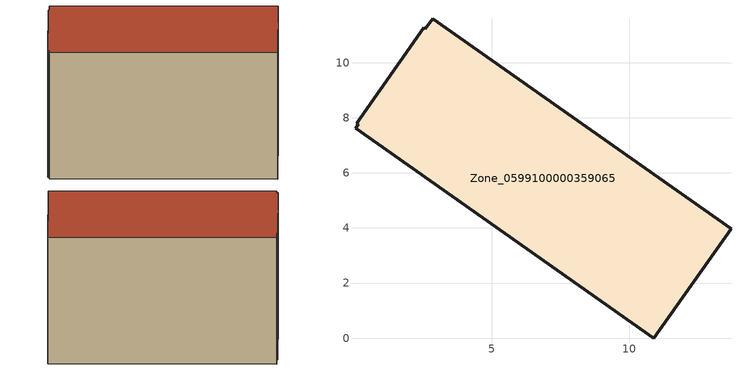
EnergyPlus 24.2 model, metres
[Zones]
Zone_0599100000359065
 floor ground (C_G): 13.69,3.97 10.88,0 0.06,7.62 0.16,7.76 0.1,7.81 2.54,11.26 2.6,11.22 2.85,11.59 z3.7
 wall outside (C_F): 10.88,0 13.69,3.97 2.85,11.59 2.6,11.22 2.54,11.26 0.1,7.81 0.16,7.76 0.06,7.62 10.88,0 z3.7:12.47
 roof outside (C_R): 2.85,11.59 2.6,11.22 2.54,11.26 0.1,7.81 0.16,7.76 0.06,7.62 10.88,0 13.69,3.97 z12.47
[BUILDING]
Pand.0599100000359065: North Axis=0; Terrain=City; Loads Convergence Tolerance Value=0.04; Temperature Convergence Tolerance Value=0.4; Solar Distribution=FullExterior; Maximum Number of Warmup Days=25; Minimum Number of Warmup Days=1
[Site:Location]
Rotterdam.The.Hague.AP_ZH_NLD Design_Conditions: Latitude=51.96; Longitude=4.45; Time Zone=1; Elevation=-4.5
[SITE:GROUNDTEMPERATURE:BUILDINGSURFACE]
18, 18, 18, 18, 18, 18, 18, 18, 18, 18, 18, 18
[MATERIAL] Thermal Absorptance=0.9; Solar Absorptance=0.7; Visible Absorptance=0.7
Name | Roughness | Thickness | Conductivity | Density | Specific Heat
G.TI.1992-2005 | MediumSmooth | 0.15 | 0.06 | 540 | 1210
F.TI.1992-2005 | Rough | 0.3 | 0.12 | 1920 | 840
R.TI.1992-2005 | MediumRough | 0.2 | 0.08 | 1500 | 1000
[CONSTRUCTION]
C_G: G.TI.1992-2005
C_F: F.TI.1992-2005
C_R: R.TI.1992-2005
[ZONE]
Zone_0599100000359065: Type=1; Multiplier=1; Ceiling Height=Autocalculate; Volume=Autocalculate; Floor Area=autocalculate; Part of Total Floor Area=Yes
[ZONEINFILTRATION:DESIGNFLOWRATE]
Infil_Zone_0599100000359065: Zone or ZoneList or Space or SpaceList=Zone_0599100000359065; Schedule=AlwaysOn; Design Flow Rate Calculation Method=Flow/Area; Flow Rate per Floor Area=0.0015; Constant Term Coefficient=1; Temperature Term Coefficient=0; Velocity Term Coefficient=0; Velocity Squared Term Coefficient=0
[HVACTEMPLATE:ZONE:IDEALLOADSAIRSYSTEM]
Zone_0599100000359065: Maximum Heating Supply Air Temperature=50; Minimum Cooling Supply Air Temperature=13; Maximum Heating Supply Air Humidity Ratio=0.0156; Minimum Cooling Supply Air Humidity Ratio=0.0077; Heating Limit=NoLimit; Cooling Limit=NoLimit; Dehumidification Control Type=ConstantSensibleHeatRatio; Cooling Sensible Heat Ratio=0.7; Dehumidification Setpoint=60; Humidification Control Type=None; Humidification Setpoint=30; Outdoor Air Method=None; Outdoor Air Flow Rate per Person=0.00944; Outdoor Air Flow Rate per Zone Floor Area=0; Outdoor Air Flow Rate per Zone=0; Demand Controlled Ventilation Type=None; Outdoor Air Economizer Type=NoEconomizer; Heat Recovery Type=None; Sensible Heat Recovery Effectiveness=0.7; Latent Heat Recovery Effectiveness=0.65
[ZONECONTROL:THERMOSTAT]
ThermostatControl_Zone_0599100000359065: Zone or ZoneList=Zone_0599100000359065; Control Type Schedule=DualSetpointControlType; Control 1=Thermostat_Zone_0599100000359065; Temperature Difference Between Cutout And Setpoint=0
[THERMOSTATSETPOINT:DUALSETPOINT]
Thermostat_Zone_0599100000359065: Heating Setpoint Temperature Schedule=HeatingSetpoint_Zone_0599100000359065; Cooling Setpoint Temperature Schedule=CoolingSetpoint_Zone_0599100000359065
[SCHEDULE:COMPACT]
HeatingSetpoint_Zone_0599100000359065: Through: 12/31, For: AllDays, Until: 24:00, 21
CoolingSetpoint_Zone_0599100000359065: Through: 12/31, For: AllDays, Until: 24:00, 24
DualSetpointControlType: Through: 12/31, For: AllDays, Until: 24:00, 4
AlwaysOn: Through: 12/31, For: AllDays, Until: 24:00, 1
